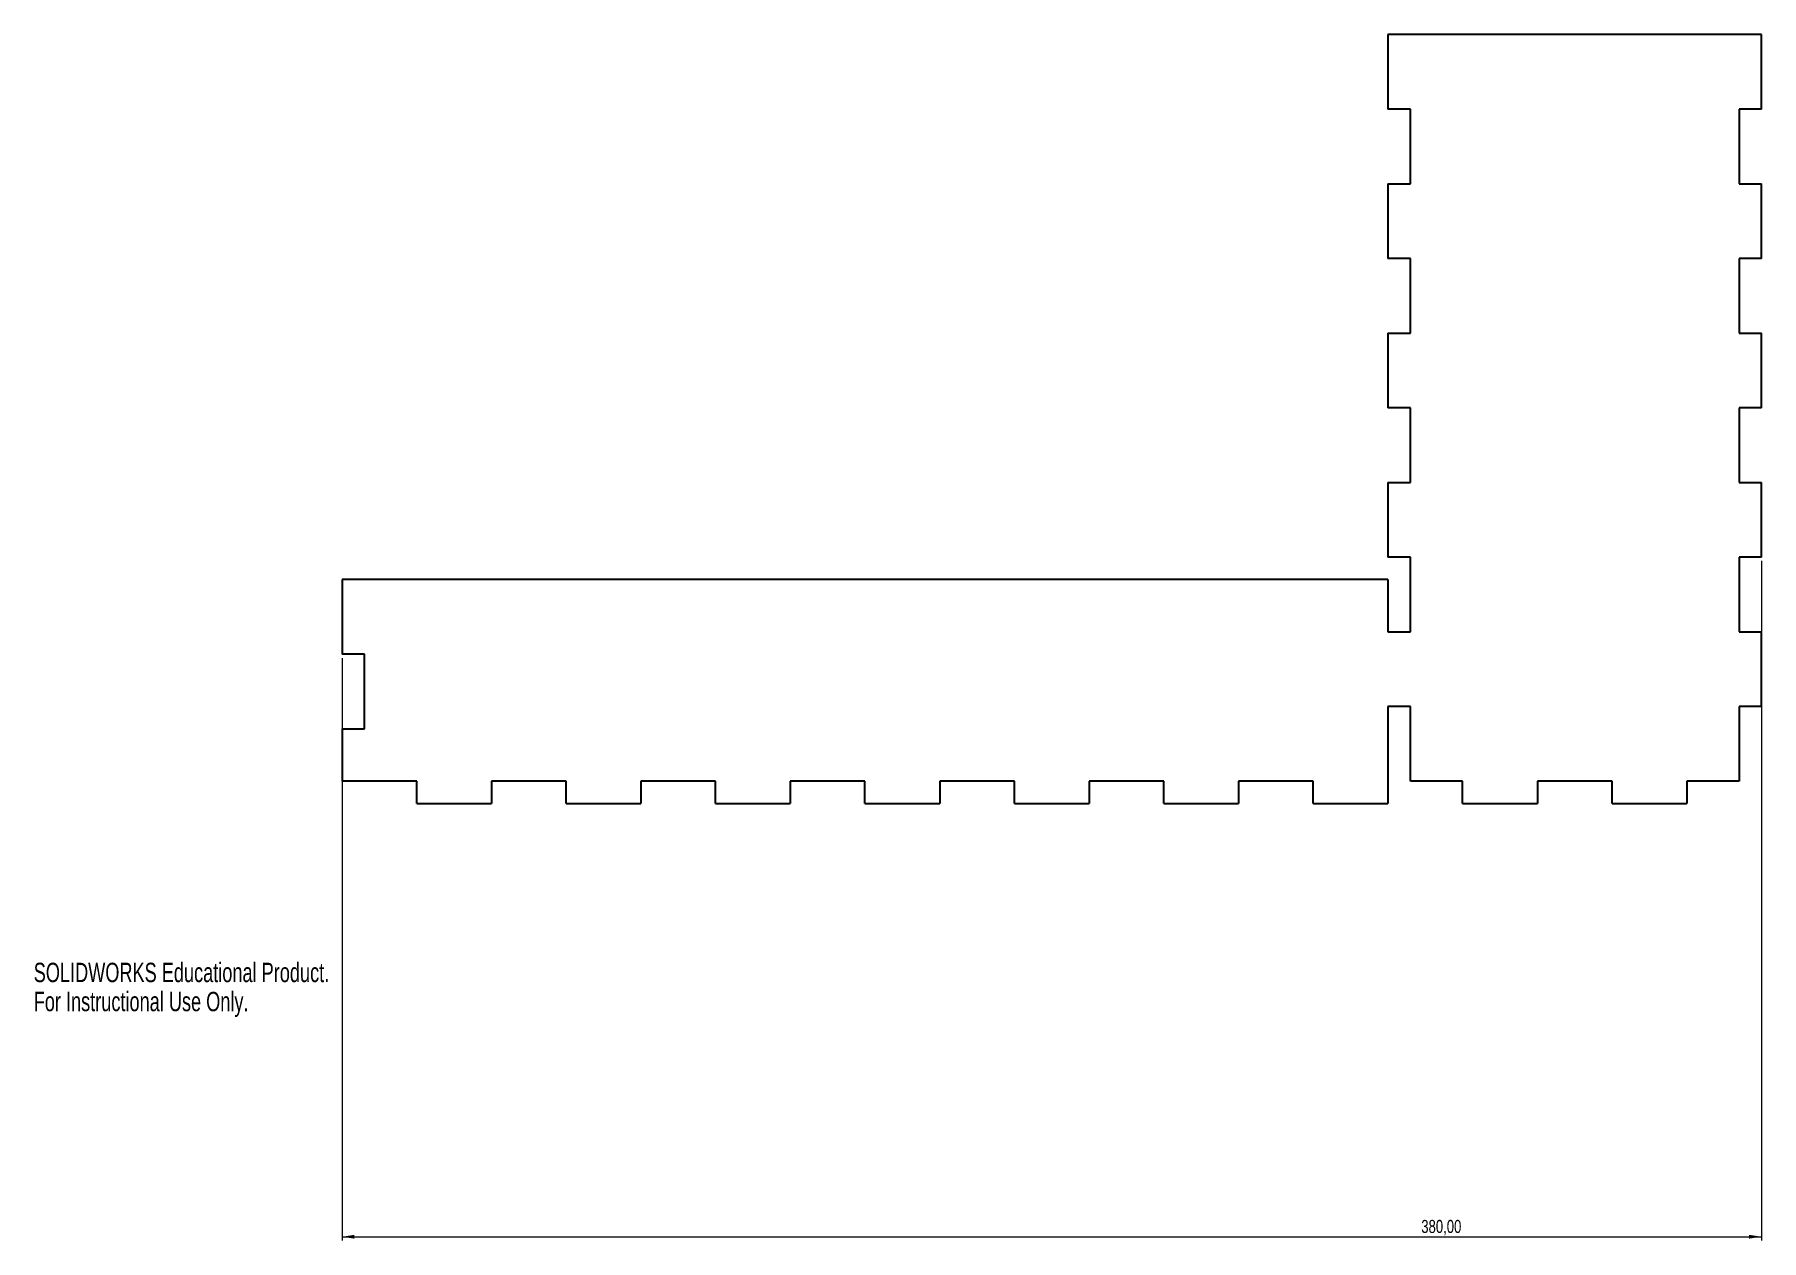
# Model space of a CAD drawing. Header units: millimetres. Extents: x 0 to 463, y -60 to 263.
import ezdxf

# ---------------------------------------------------------------- set-up
doc = ezdxf.new("R2010")
doc.units = ezdxf.units.MM
doc.styles.add('SLDTEXTSTYLE0', font='TXT', dxfattribs={"width": 0.75})
doc.styles.add('SLDTEXTSTYLE1', font='TXT', dxfattribs={"width": 0.7})
doc.dimstyles.new('SLDDIMSTYLE0', dxfattribs={"dimtxt": 3.5, "dimasz": 3.302, "dimexe": 0, "dimexo": 0.0625, "dimgap": 0.875, "dimtad": 1, "dimrnd": 1e-09, "dimzin": 12, "dimdsep": 46, "dimtxsty": 'SLDTEXTSTYLE0', "dimsah": 1, "dimcen": 0.09, "dimadec": 0, "dimazin": 3, "dimtfac": 1, "dimtofl": 0, "dimtmove": 0, "dimatfit": 3, "dimfxl": 1, "dimfrac": 2, "dimtolj": 1, "dimtzin": 12, "dimarcsym": 0})

# ---------------------------------------------------------------- blocks, each defined once
blk = doc.blocks.new('_D')
at = {"color": 7, "linetype": 'Continuous', "lineweight": 0}
for p, q in [((462.55, 122.09), (462.55, -59.91)), ((82.55, 96.09), (82.55, -59.91)), ((82.55, -58.91), (462.55, -58.91))]:
    blk.add_line(p, q, dxfattribs=at)
at = {"color": 7, "linetype": 'Continuous', "lineweight": 18}
for points in [[(82.55, -58.91), (85.85, -59.42), (85.85, -58.4)], [(462.55, -58.91), (459.25, -58.4), (459.25, -59.42)]]:
    blk.add_solid(points, dxfattribs=at)
at = {"color": 7, "linetype": 'Continuous', "lineweight": 18, "insert": (371.47, -54.4), "char_height": 3.5, "attachment_point": 1, "style": 'SLDTEXTSTYLE0'}
blk.add_mtext('380,00', dxfattribs=at)

msp = doc.modelspace()

# ---------------------------------------------------------------- linework, layer by layer
at = {"color": 7, "linetype": 'Continuous', "lineweight": 25}
for p, q in [((462.549, 263.092), (362.549, 263.092)), ((362.549, 263.092), (362.549, 243.092)), ((462.549, 243.092), (462.549, 263.092)), ((368.549, 243.092), (362.549, 243.092)), ((368.549, 223.092), (368.549, 243.092)), ((462.549, 243.092), (456.549, 243.092)), ((456.549, 243.092), (456.549, 223.092)), ((362.549, 223.092), (368.549, 223.092)), ((362.549, 223.092), (362.549, 203.092)), ((456.549, 223.092), (462.549, 223.092)), ((462.549, 203.092), (462.549, 223.092)), ((368.549, 203.092), (362.549, 203.092)), ((368.549, 183.092), (368.549, 203.092)), ((462.549, 203.092), (456.549, 203.092)), ((456.549, 203.092), (456.549, 183.092)), ((362.549, 183.092), (368.549, 183.092)), ((362.549, 183.092), (362.549, 163.092)), ((456.549, 183.092), (462.549, 183.092)), ((462.549, 163.092), (462.549, 183.092)), ((368.549, 163.092), (362.549, 163.092)), ((368.549, 143.092), (368.549, 163.092)), ((462.549, 163.092), (456.549, 163.092)), ((456.549, 163.092), (456.549, 143.092)), ((362.549, 143.092), (368.549, 143.092)), ((362.549, 143.092), (362.549, 123.092)), ((456.549, 143.092), (462.549, 143.092)), ((462.549, 123.092), (462.549, 143.092)), ((368.549, 123.092), (362.549, 123.092)), ((368.549, 103.092), (368.549, 123.092)), ((462.549, 123.092), (456.549, 123.092)), ((456.549, 123.092), (456.549, 103.092)), ((362.549, 117.092), (82.549, 117.092)), ((82.549, 117.092), (82.549, 97.092)), ((362.549, 117.092), (362.549, 103.092)), ((362.549, 103.092), (368.549, 103.092)), ((456.549, 103.092), (462.549, 103.092)), ((462.549, 83.092), (462.549, 103.092)), ((88.549, 97.092), (82.549, 97.092)), ((88.549, 77.092), (88.549, 97.092)), ((368.549, 83.092), (362.549, 83.092)), ((362.549, 83.092), (362.549, 57.092)), ((368.549, 63.092), (368.549, 83.092)), ((462.549, 83.092), (456.549, 83.092)), ((456.549, 83.092), (456.549, 63.092)), ((82.549, 77.092), (88.549, 77.092)), ((82.549, 77.092), (82.549, 63.092)), ((102.549, 63.092), (82.549, 63.092)), ((102.549, 57.092), (102.549, 63.092)), ((142.549, 63.092), (122.549, 63.092)), ((122.549, 63.092), (122.549, 57.092)), ((142.549, 57.092), (142.549, 63.092)), ((182.549, 63.092), (162.549, 63.092)), ((162.549, 63.092), (162.549, 57.092)), ((182.549, 57.092), (182.549, 63.092)), ((222.549, 63.092), (202.549, 63.092)), ((202.549, 63.092), (202.549, 57.092)), ((222.549, 57.092), (222.549, 63.092)), ((262.549, 63.092), (242.549, 63.092)), ((242.549, 63.092), (242.549, 57.092)), ((262.549, 57.092), (262.549, 63.092)), ((302.549, 63.092), (282.549, 63.092)), ((282.549, 63.092), (282.549, 57.092)), ((302.549, 57.092), (302.549, 63.092)), ((342.549, 63.092), (322.549, 63.092)), ((322.549, 63.092), (322.549, 57.092)), ((342.549, 57.092), (342.549, 63.092)), ((382.549, 63.092), (368.549, 63.092)), ((382.549, 57.092), (382.549, 63.092)), ((422.549, 63.092), (402.549, 63.092)), ((402.549, 63.092), (402.549, 57.092)), ((422.549, 57.092), (422.549, 63.092)), ((456.549, 63.092), (442.549, 63.092)), ((442.549, 63.092), (442.549, 57.092)), ((102.549, 57.092), (122.549, 57.092)), ((142.549, 57.092), (162.549, 57.092)), ((182.549, 57.092), (202.549, 57.092)), ((222.549, 57.092), (242.549, 57.092)), ((262.549, 57.092), (282.549, 57.092)), ((302.549, 57.092), (322.549, 57.092)), ((342.549, 57.092), (362.549, 57.092)), ((382.549, 57.092), (402.549, 57.092)), ((422.549, 57.092), (442.549, 57.092))]:
    msp.add_line(p, q, dxfattribs=at)

# ---------------------------------------------------------------- texts
at = {"color": 7, "linetype": 'Continuous', "char_height": 5.19, "attachment_point": 1, "style": 'SLDTEXTSTYLE1'}
for s, insert in [('SOLIDWORKS Educational Product.', (0, 14.475)), ('For Instructional Use Only.', (0, 6.69))]:
    msp.add_mtext(s, dxfattribs=dict(at, insert=insert))

# ---------------------------------------------------------------- dimensions: what is measured, and where the dimension line sits
at = {"color": 7, "linetype": 'Continuous', "lineweight": 18}
dim = msp.add_linear_dim(base=(462.549, -58.908), p1=(82.549, 97.092), p2=(462.549, 123.092), dimstyle='SLDDIMSTYLE0', dxfattribs=at)
dim.commit()
dim.dimension.update_dxf_attribs({"geometry": '_D', "text_midpoint": (378.586, -58.908), "dimtype": 160})

doc.saveas('drawing.dxf')
